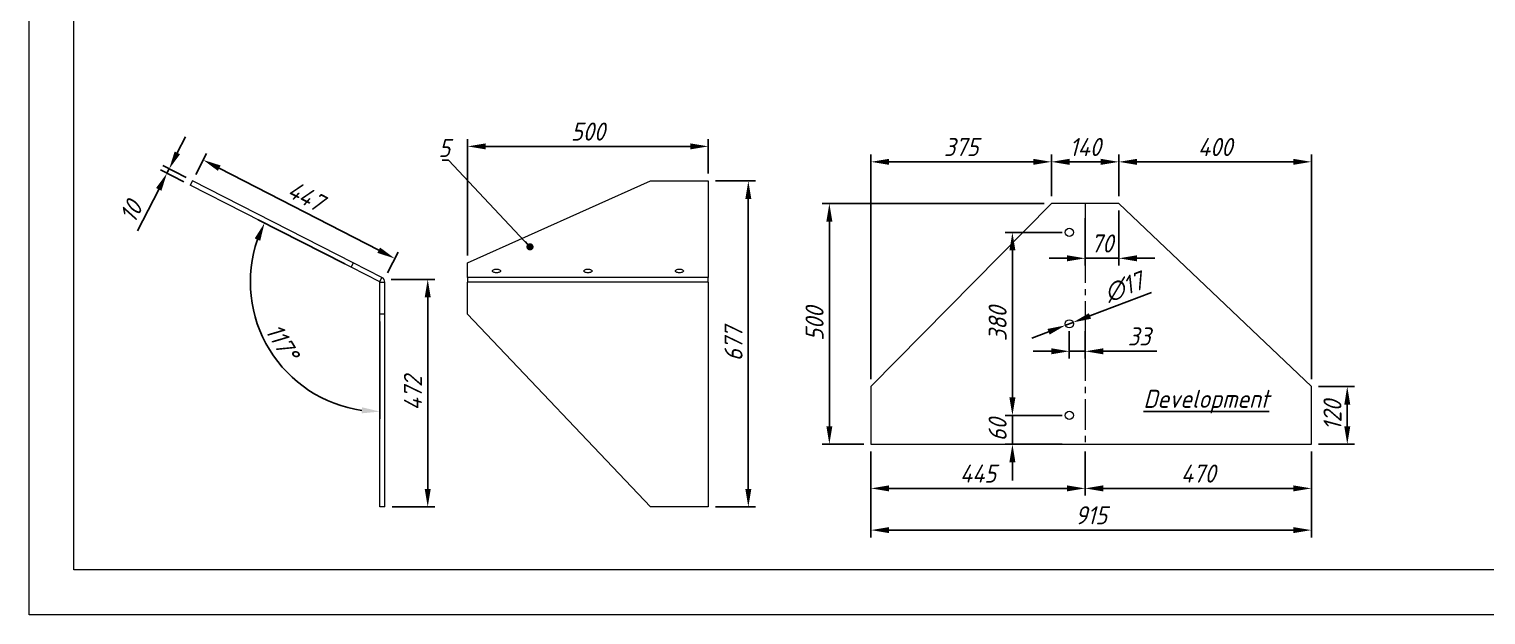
# Model space of a CAD drawing. Header units: millimetres. Extents: x 1058 to 11362, y -1423 to 10005.
# Drawn here: x 1058 to 7111, y 2755 to 5186 of the extents above; entities that cross this region are included whole.
import ezdxf

# ---------------------------------------------------------------- set-up
doc = ezdxf.new("R2010")
doc.units = ezdxf.units.MM
doc.header["$LTSCALE"] = 10
doc.header["$PDSIZE"] = -1
doc.linetypes.add('CENTERX2', pattern=[20.32, 12.7, -2.54, 2.54, -2.54])
doc.linetypes.add('SLD-Solid', pattern=[0])
doc.styles.add('GENISO', font='geniso.shx', dxfattribs={"oblique": 15})
doc.dimstyles.new('Scale 1B 2', dxfattribs={"dimscale": 30, "dimtxt": 2.5, "dimasz": 2.5, "dimexe": 1, "dimexo": 1, "dimgap": 0.8, "dimtad": 1, "dimdec": 0, "dimlfac": 0.5, "dimzin": 0, "dimtxsty": 'GENISO', "dimcen": 2.5, "dimclrd": 1, "dimclre": 1, "dimclrt": 256, "dimadec": 0, "dimazin": 0, "dimtfac": 1, "dimtdec": 0, "dimtmove": 0, "dimatfit": 3, "dimfxl": 1, "dimtzin": 0, "dimlwd": -1, "dimlwe": -1, "dimarcsym": 0})
doc.dimstyles.new('Scale 1B5', dxfattribs={"dimscale": 30, "dimtxt": 2.5, "dimasz": 2.5, "dimexe": 1, "dimexo": 1, "dimgap": 0.8, "dimtad": 1, "dimdec": 0, "dimlfac": 0.2, "dimzin": 0, "dimtxsty": 'GENISO', "dimcen": 2.5, "dimclrd": 1, "dimclre": 1, "dimclrt": 256, "dimadec": 0, "dimazin": 0, "dimtfac": 1, "dimtdec": 0, "dimtmove": 0, "dimatfit": 3, "dimfxl": 1, "dimtzin": 0, "dimlwd": -1, "dimlwe": -1, "dimarcsym": 0})

# ---------------------------------------------------------------- blocks, each defined once
blk = doc.blocks.new('*D50')
at = {"color": 1, "transparency": 16777216}
for p, q in [((1673.9, 4672.7), (1708, 4739.5)), ((1701, 4552.3), (1604.1, 4601.7)), ((1710.1, 4570.1), (1613.1, 4619.5)), ((1639.9, 4605.9), (1630.8, 4588.1)), ((1596.7, 4521.2), (1508.9, 4348.8))]:
    blk.add_line(p, q, dxfattribs=at)
for points in [[(1662.8, 4678.4), (1685.1, 4667), (1639.9, 4605.9)], [(1585.6, 4526.9), (1607.9, 4515.6), (1630.8, 4588.1)]]:
    blk.add_solid(points, dxfattribs=at)
at = {"layer": 'Defpoints', "color": 0, "transparency": 16777216}
for p in [(1630.8, 4588.1), (1736.8, 4556.5), (1727.8, 4538.6)]:
    blk.add_point(p, dxfattribs=at)
at = {"transparency": 16777216, "insert": (1481, 4429.5), "char_height": 75, "attachment_point": 5, "rotation": 63, "style": 'GENISO'}
blk.add_mtext('10', dxfattribs=at)
blk = doc.blocks.new('*D51')
at = {"color": 1, "transparency": 16777216}
for p, q in [((2369.3, 4211.8), (2009.4, 4395.1)), ((2515.9, 3972.5), (2515.9, 3568.6))]:
    blk.add_line(p, q, dxfattribs=at)
blk.add_arc((2515.9, 4137), 538.5, 160.98672, 262.01328, dxfattribs=at)
for points in [[(1995.3, 4317.4), (2018.3, 4307.6), (2036.2, 4381.5)], [(2442, 3616.3), (2440.2, 3591.3), (2515.9, 3598.6)]]:
    blk.add_solid(points, dxfattribs=at)
at = {"layer": 'Defpoints', "color": 0, "transparency": 16777216}
for p in [(2396, 4198.2), (2515.1, 4137.5), (2515.9, 4136.1), (1989.2, 4025.1), (2515.9, 4002.5)]:
    blk.add_point(p, dxfattribs=at)
at = {"transparency": 16777216, "insert": (2109.2, 3887.8), "char_height": 75, "attachment_point": 5, "rotation": 301.5, "style": 'GENISO'}
blk.add_mtext('117°', dxfattribs=at)
blk = doc.blocks.new('*D52')
at = {"color": 1, "transparency": 16777216}
for p, q in [((2562.8, 4147.4), (2744.3, 4147.4)), ((2714.3, 4072.4), (2714.3, 3277.5)), ((2565.9, 3202.5), (2744.3, 3202.5))]:
    blk.add_line(p, q, dxfattribs=at)
for points in [[(2701.8, 4072.4), (2726.8, 4072.4), (2714.3, 4147.4)], [(2701.8, 3277.5), (2726.8, 3277.5), (2714.3, 3202.5)]]:
    blk.add_solid(points, dxfattribs=at)
at = {"layer": 'Defpoints', "color": 0, "transparency": 16777216}
for p in [(2532.8, 4147.4), (2535.9, 3202.5), (2714.3, 3202.5)]:
    blk.add_point(p, dxfattribs=at)
at = {"transparency": 16777216, "insert": (2652.8, 3674.9), "char_height": 75, "attachment_point": 5, "rotation": 90, "style": 'GENISO'}
blk.add_mtext('472', dxfattribs=at)
blk = doc.blocks.new('*D53')
at = {"color": 1, "transparency": 16777216}
for p, q in [((1750.6, 4583.1), (1795.2, 4670)), ((2510.7, 4268.5), (1848.2, 4609)), ((2546.5, 4174), (2591.1, 4260.9))]:
    blk.add_line(p, q, dxfattribs=at)
for points in [[(1853.9, 4620.2), (1842.5, 4597.9), (1781.5, 4643.3)], [(2516.4, 4279.6), (2505, 4257.4), (2577.4, 4234.2)]]:
    blk.add_solid(points, dxfattribs=at)
at = {"layer": 'Defpoints', "color": 0, "transparency": 16777216}
for p in [(1781.5, 4643.3), (1736.8, 4556.5), (2532.8, 4147.4)]:
    blk.add_point(p, dxfattribs=at)
at = {"transparency": 16777216, "insert": (2207.6, 4493.5), "char_height": 75, "attachment_point": 5, "rotation": 332.79741, "style": 'GENISO'}
blk.add_mtext('447', dxfattribs=at)
blk = doc.blocks.new('*D54')
at = {"color": 1, "transparency": 16777216}
for p, q in [((2880.1, 4246), (2880.1, 4729.5)), ((3880.1, 4586.5), (3880.1, 4729.5)), ((3805.1, 4699.5), (2955.1, 4699.5))]:
    blk.add_line(p, q, dxfattribs=at)
for points in [[(2955.1, 4712), (2955.1, 4687), (2880.1, 4699.5)], [(3805.1, 4712), (3805.1, 4687), (3880.1, 4699.5)]]:
    blk.add_solid(points, dxfattribs=at)
at = {"layer": 'Defpoints', "color": 0, "transparency": 16777216}
for p in [(2880.1, 4699.5), (3880.1, 4556.5), (2880.1, 4216)]:
    blk.add_point(p, dxfattribs=at)
at = {"transparency": 16777216, "insert": (3380.1, 4761), "char_height": 75, "attachment_point": 5, "style": 'GENISO'}
blk.add_mtext('500', dxfattribs=at)
blk = doc.blocks.new('*D55')
at = {"color": 1, "transparency": 16777216}
for p, q in [((3910.1, 4556.5), (4076.5, 4556.5)), ((4046.5, 4481.5), (4046.5, 3277.5)), ((3910.1, 3202.5), (4076.5, 3202.5))]:
    blk.add_line(p, q, dxfattribs=at)
for points in [[(4034, 4481.5), (4059, 4481.5), (4046.5, 4556.5)], [(4034, 3277.5), (4059, 3277.5), (4046.5, 3202.5)]]:
    blk.add_solid(points, dxfattribs=at)
at = {"layer": 'Defpoints', "color": 0, "transparency": 16777216}
for p in [(3880.1, 4556.5), (3880.1, 3202.5), (4046.5, 3202.5)]:
    blk.add_point(p, dxfattribs=at)
at = {"transparency": 16777216, "insert": (3985, 3879.5), "char_height": 75, "attachment_point": 5, "rotation": 90, "style": 'GENISO'}
blk.add_mtext('677', dxfattribs=at)
blk = doc.blocks.new('*D56')
at = {"color": 1, "transparency": 16777216}
for p, q in [((6416, 3702.7), (6565.2, 3702.7)), ((6535.2, 3627.7), (6535.2, 3537.7)), ((6416, 3462.7), (6565.2, 3462.7))]:
    blk.add_line(p, q, dxfattribs=at)
for points in [[(6522.7, 3627.7), (6547.7, 3627.7), (6535.2, 3702.7)], [(6522.7, 3537.7), (6547.7, 3537.7), (6535.2, 3462.7)]]:
    blk.add_solid(points, dxfattribs=at)
at = {"layer": 'Defpoints', "color": 0, "transparency": 16777216}
for p in [(6386, 3702.7), (6386, 3462.7), (6535.2, 3462.7)]:
    blk.add_point(p, dxfattribs=at)
at = {"transparency": 16777216, "insert": (6473.7, 3582.7), "char_height": 75, "attachment_point": 5, "rotation": 90, "style": 'GENISO'}
blk.add_mtext('120', dxfattribs=at)
blk = doc.blocks.new('*D57')
at = {"color": 1, "transparency": 16777216}
for p, q in [((4556, 3432.7), (4556, 3076.5)), ((6386, 3432.7), (6386, 3076.5)), ((6311, 3106.5), (4631, 3106.5))]:
    blk.add_line(p, q, dxfattribs=at)
for points in [[(4631, 3119), (4631, 3094), (4556, 3106.5)], [(6311, 3119), (6311, 3094), (6386, 3106.5)]]:
    blk.add_solid(points, dxfattribs=at)
at = {"layer": 'Defpoints', "color": 0, "transparency": 16777216}
for p in [(4556, 3462.7), (6386, 3462.7), (4556, 3106.5)]:
    blk.add_point(p, dxfattribs=at)
at = {"transparency": 16777216, "insert": (5471, 3168), "char_height": 75, "attachment_point": 5, "style": 'GENISO'}
blk.add_mtext('915', dxfattribs=at)
blk = doc.blocks.new('*D58')
at = {"color": 1, "transparency": 16777216}
for p, q in [((4556, 3432.7), (4556, 3249.7)), ((5446, 3432.7), (5446, 3249.7)), ((5371, 3279.7), (4631, 3279.7))]:
    blk.add_line(p, q, dxfattribs=at)
for points in [[(4631, 3292.2), (4631, 3267.2), (4556, 3279.7)], [(5371, 3292.2), (5371, 3267.2), (5446, 3279.7)]]:
    blk.add_solid(points, dxfattribs=at)
at = {"layer": 'Defpoints', "color": 0, "transparency": 16777216}
for p in [(4556, 3462.7), (5446, 3462.7), (4556, 3279.7)]:
    blk.add_point(p, dxfattribs=at)
at = {"transparency": 16777216, "insert": (5001, 3341.2), "char_height": 75, "attachment_point": 5, "style": 'GENISO'}
blk.add_mtext('445', dxfattribs=at)
blk = doc.blocks.new('*D59')
at = {"color": 1, "transparency": 16777216}
for p, q in [((5446, 3432.7), (5446, 3249.7)), ((6386, 3432.7), (6386, 3249.7)), ((5521, 3279.7), (6311, 3279.7))]:
    blk.add_line(p, q, dxfattribs=at)
for points in [[(5521, 3292.2), (5521, 3267.2), (5446, 3279.7)], [(6311, 3292.2), (6311, 3267.2), (6386, 3279.7)]]:
    blk.add_solid(points, dxfattribs=at)
at = {"layer": 'Defpoints', "color": 0, "transparency": 16777216}
for p in [(5446, 3462.7), (6386, 3462.7), (6386, 3279.7)]:
    blk.add_point(p, dxfattribs=at)
at = {"transparency": 16777216, "insert": (5916, 3341.2), "char_height": 75, "attachment_point": 5, "style": 'GENISO'}
blk.add_mtext('470', dxfattribs=at)
blk = doc.blocks.new('*D60')
at = {"color": 1, "transparency": 16777216}
for p, q in [((5276, 4462.7), (4353.2, 4462.7)), ((4383.2, 3537.7), (4383.2, 4387.7)), ((4526, 3462.7), (4353.2, 3462.7))]:
    blk.add_line(p, q, dxfattribs=at)
for points in [[(4370.7, 4387.7), (4395.7, 4387.7), (4383.2, 4462.7)], [(4370.7, 3537.7), (4395.7, 3537.7), (4383.2, 3462.7)]]:
    blk.add_solid(points, dxfattribs=at)
at = {"layer": 'Defpoints', "color": 0, "transparency": 16777216}
for p in [(4383.2, 4462.7), (5306, 4462.7), (4556, 3462.7)]:
    blk.add_point(p, dxfattribs=at)
at = {"transparency": 16777216, "insert": (4321.7, 3962.7), "char_height": 75, "attachment_point": 5, "rotation": 90, "style": 'GENISO'}
blk.add_mtext('500', dxfattribs=at)
blk = doc.blocks.new('*D61')
at = {"color": 1, "transparency": 16777216}
for p, q in [((4556, 3732.7), (4556, 4665.4)), ((5306, 4492.7), (5306, 4665.4)), ((5231, 4635.4), (4631, 4635.4))]:
    blk.add_line(p, q, dxfattribs=at)
for points in [[(4631, 4647.9), (4631, 4622.9), (4556, 4635.4)], [(5231, 4647.9), (5231, 4622.9), (5306, 4635.4)]]:
    blk.add_solid(points, dxfattribs=at)
at = {"layer": 'Defpoints', "color": 0, "transparency": 16777216}
for p in [(4556, 4635.4), (5306, 4462.7), (4556, 3702.7)]:
    blk.add_point(p, dxfattribs=at)
at = {"transparency": 16777216, "insert": (4931, 4696.9), "char_height": 75, "attachment_point": 5, "style": 'GENISO'}
blk.add_mtext('375', dxfattribs=at)
blk = doc.blocks.new('*D62')
at = {"color": 1, "transparency": 16777216}
for p, q in [((5306, 4492.7), (5306, 4665.4)), ((5586, 4492.7), (5586, 4665.4)), ((5511, 4635.4), (5381, 4635.4))]:
    blk.add_line(p, q, dxfattribs=at)
for points in [[(5381, 4647.9), (5381, 4622.9), (5306, 4635.4)], [(5511, 4647.9), (5511, 4622.9), (5586, 4635.4)]]:
    blk.add_solid(points, dxfattribs=at)
at = {"layer": 'Defpoints', "color": 0, "transparency": 16777216}
for p in [(5306, 4635.4), (5306, 4462.7), (5586, 4462.7)]:
    blk.add_point(p, dxfattribs=at)
at = {"transparency": 16777216, "insert": (5446, 4696.9), "char_height": 75, "attachment_point": 5, "style": 'GENISO'}
blk.add_mtext('140', dxfattribs=at)
blk = doc.blocks.new('*D63')
at = {"color": 1, "transparency": 16777216}
for p, q in [((5586, 4492.7), (5586, 4665.4)), ((6386, 3732.7), (6386, 4665.4)), ((5661, 4635.4), (6311, 4635.4))]:
    blk.add_line(p, q, dxfattribs=at)
for points in [[(5661, 4647.9), (5661, 4622.9), (5586, 4635.4)], [(6311, 4647.9), (6311, 4622.9), (6386, 4635.4)]]:
    blk.add_solid(points, dxfattribs=at)
at = {"layer": 'Defpoints', "color": 0, "transparency": 16777216}
for p in [(6386, 4635.4), (5586, 4462.7), (6386, 3702.7)]:
    blk.add_point(p, dxfattribs=at)
at = {"transparency": 16777216, "insert": (5986, 4696.9), "char_height": 75, "attachment_point": 5, "style": 'GENISO'}
blk.add_mtext('400', dxfattribs=at)
blk = doc.blocks.new('*D64')
at = {"color": 1, "transparency": 16777216}
for p, q in [((5350, 4342.7), (5113.8, 4342.7)), ((5143.8, 3657.7), (5143.8, 4267.7)), ((5350, 3582.7), (5113.8, 3582.7))]:
    blk.add_line(p, q, dxfattribs=at)
for points in [[(5131.3, 4267.7), (5156.3, 4267.7), (5143.8, 4342.7)], [(5131.3, 3657.7), (5156.3, 3657.7), (5143.8, 3582.7)]]:
    blk.add_solid(points, dxfattribs=at)
at = {"layer": 'Defpoints', "color": 0, "transparency": 16777216}
for p in [(5143.8, 4342.7), (5380, 4342.7), (5380, 3582.7)]:
    blk.add_point(p, dxfattribs=at)
at = {"transparency": 16777216, "insert": (5082.3, 3962.7), "char_height": 75, "attachment_point": 5, "rotation": 90, "style": 'GENISO'}
blk.add_mtext('380', dxfattribs=at)
blk = doc.blocks.new('*D65')
at = {"color": 1, "transparency": 16777216}
for p, q in [((5143.8, 3657.7), (5143.8, 3732.7)), ((5350, 3582.7), (5113.8, 3582.7)), ((5143.8, 3582.7), (5143.8, 3462.7)), ((5350, 3462.7), (5113.8, 3462.7)), ((5143.8, 3387.7), (5143.8, 3312.7))]:
    blk.add_line(p, q, dxfattribs=at)
for points in [[(5131.3, 3657.7), (5156.3, 3657.7), (5143.8, 3582.7)], [(5131.3, 3387.7), (5156.3, 3387.7), (5143.8, 3462.7)]]:
    blk.add_solid(points, dxfattribs=at)
at = {"layer": 'Defpoints', "color": 0, "transparency": 16777216}
for p in [(5380, 3582.7), (5143.8, 3462.7), (5380, 3462.7)]:
    blk.add_point(p, dxfattribs=at)
at = {"transparency": 16777216, "insert": (5082.3, 3522.7), "char_height": 75, "attachment_point": 5, "rotation": 90, "style": 'GENISO'}
blk.add_mtext('60', dxfattribs=at)
blk = doc.blocks.new('*D66')
at = {"color": 1, "transparency": 16777216}
for p, q in [((5380, 3932.7), (5380, 3818.9)), ((5446, 3932.7), (5446, 3818.9)), ((5305, 3848.9), (5230, 3848.9)), ((5380, 3848.9), (5446, 3848.9)), ((5521, 3848.9), (5744.5, 3848.9))]:
    blk.add_line(p, q, dxfattribs=at)
for points in [[(5305, 3861.4), (5305, 3836.4), (5380, 3848.9)], [(5521, 3861.4), (5521, 3836.4), (5446, 3848.9)]]:
    blk.add_solid(points, dxfattribs=at)
at = {"layer": 'Defpoints', "color": 0, "transparency": 16777216}
for p in [(5380, 3962.7), (5446, 3962.7), (5446, 3848.9)]:
    blk.add_point(p, dxfattribs=at)
at = {"transparency": 16777216, "insert": (5670.3, 3910.4), "char_height": 75, "attachment_point": 5, "style": 'GENISO'}
blk.add_mtext('33', dxfattribs=at)
blk = doc.blocks.new('*D67')
at = {"color": 1, "transparency": 16777216}
for p, q in [((5586, 4432.7), (5586, 4205)), ((5446, 4401.7), (5446, 4205)), ((5371, 4235), (5296, 4235)), ((5446, 4235), (5586, 4235)), ((5661, 4235), (5736, 4235))]:
    blk.add_line(p, q, dxfattribs=at)
for points in [[(5371, 4247.5), (5371, 4222.5), (5446, 4235)], [(5661, 4247.5), (5661, 4222.5), (5586, 4235)]]:
    blk.add_solid(points, dxfattribs=at)
at = {"layer": 'Defpoints', "color": 0, "transparency": 16777216}
for p in [(5446, 4431.7), (5586, 4462.7), (5586, 4235)]:
    blk.add_point(p, dxfattribs=at)
at = {"transparency": 16777216, "insert": (5516, 4296.5), "char_height": 75, "attachment_point": 5, "style": 'GENISO'}
blk.add_mtext('70', dxfattribs=at)
blk = doc.blocks.new('*D68')
at = {"color": 1, "transparency": 16777216}
for p, q in [((5721.2, 4092.5), (5465.9, 3995.4)), ((5364.1, 3956.7), (5395.8, 3968.8)), ((5294, 3930), (5223.9, 3903.4))]:
    blk.add_line(p, q, dxfattribs=at)
for points in [[(5461.5, 4007.1), (5470.4, 3983.8), (5395.8, 3968.8)], [(5289.5, 3941.7), (5298.4, 3918.4), (5364.1, 3956.7)]]:
    blk.add_solid(points, dxfattribs=at)
at = {"layer": 'Defpoints', "color": 0, "transparency": 16777216}
for p in [(5364.1, 3956.7), (5395.8, 3968.8)]:
    blk.add_point(p, dxfattribs=at)
at = {"transparency": 16777216, "insert": (5606.8, 4114.8), "char_height": 75, "attachment_point": 5, "rotation": 20.82011, "style": 'GENISO'}
blk.add_mtext('∅17', dxfattribs=at)

msp = doc.modelspace()

# ---------------------------------------------------------------- linework, layer by layer
at = {"color": 3, "lineweight": 13}
for p, q in [((1736.8, 4556.5), (1727.8, 4538.6)), ((2405.1, 4216), (1736.8, 4556.5)), ((2880.1, 4216), (3640.1, 4556.5)), ((3640.1, 4556.5), (3880.1, 4556.5)), ((3880.1, 4556.5), (3880.1, 4155.3)), ((2396, 4198.2), (1727.8, 4538.6)), ((5306, 4462.7), (4556, 3702.7)), ((5586, 4462.7), (5306, 4462.7)), ((6386, 3702.7), (5586, 4462.7)), ((2405.1, 4216), (2396, 4198.2)), ((2515.1, 4137.5), (2396, 4198.2)), ((2524.2, 4155.3), (2405.1, 4216)), ((2880.1, 4155.3), (2880.1, 4216)), ((2515.1, 4137.5), (2524.2, 4155.3)), ((2515.9, 4136.1), (2535.9, 4136.1)), ((2515.9, 4002.5), (2515.9, 4136.1)), ((2535.9, 4002.5), (2535.9, 4136.1)), ((3880.1, 4155.3), (2880.1, 4155.3)), ((2880.1, 4155.3), (2880.1, 4136.1)), ((2880.1, 4002.5), (2880.1, 4136.1)), ((3880.1, 4136.1), (2880.1, 4136.1)), ((3880.1, 4136.1), (3880.1, 4155.3)), ((3880.1, 4136.1), (3880.1, 3202.5)), ((2535.9, 4002.5), (2515.9, 4002.5)), ((2515.9, 3202.5), (2515.9, 4002.5)), ((2535.9, 3202.5), (2535.9, 4002.5)), ((3640.1, 3202.5), (2880.1, 4002.5)), ((4556, 3702.7), (4556, 3462.7)), ((6386, 3462.7), (6386, 3702.7)), ((4556, 3462.7), (6386, 3462.7)), ((2535.9, 3202.5), (2515.9, 3202.5)), ((3880.1, 3202.5), (3640.1, 3202.5))]:
    msp.add_line(p, q, dxfattribs=at)
at = {"color": 3, "linetype": 'CENTERX2', "lineweight": 13}
msp.add_line((5446, 4462.7), (5446, 3462.7), dxfattribs=at)
at = {"color": 7, "linetype": 'SLD-Solid', "lineweight": 0}
for points in [[(1058.1, 10004.5), (11361.8, 10004.5), (11361.8, 2754.7), (1058.1, 2754.7)], [(1244.3, 9818.3), (11175.6, 9818.3), (11175.6, 2940.9), (1244.3, 2940.9)]]:
    msp.add_lwpolyline(points, close=True, dxfattribs=at)
at = {"color": 3, "lineweight": 13, "flags": 128}
for points in [[(3000.1, 4174.7), (2996.5, 4174.8), (2993.2, 4175.3), (2990.1, 4176.1), (2987.4, 4177.2), (2985.4, 4178.5), (2983.9, 4180), (2983.2, 4181.6), (2983.2, 4183.2), (2983.9, 4184.8), (2985.4, 4186.2), (2987.4, 4187.5), (2990.1, 4188.6), (2993.2, 4189.4), (2996.5, 4189.9), (3000.1, 4190.1), (3003.6, 4189.9), (3007, 4189.4), (3010.1, 4188.6), (3012.7, 4187.5), (3014.8, 4186.2), (3016.2, 4184.8), (3017, 4183.2), (3017, 4181.6), (3016.2, 4180), (3014.8, 4178.5), (3012.7, 4177.2), (3010.1, 4176.1), (3007, 4175.3), (3003.6, 4174.8), (3000.1, 4174.7)], [(3380.1, 4174.7), (3376.5, 4174.8), (3373.2, 4175.3), (3370.1, 4176.1), (3367.4, 4177.2), (3365.4, 4178.5), (3363.9, 4180), (3363.2, 4181.6), (3363.2, 4183.2), (3363.9, 4184.8), (3365.4, 4186.2), (3367.4, 4187.5), (3370.1, 4188.6), (3373.2, 4189.4), (3376.5, 4189.9), (3380.1, 4190.1), (3383.6, 4189.9), (3387, 4189.4), (3390.1, 4188.6), (3392.7, 4187.5), (3394.8, 4186.2), (3396.2, 4184.8), (3397, 4183.2), (3397, 4181.6), (3396.2, 4180), (3394.8, 4178.5), (3392.7, 4177.2), (3390.1, 4176.1), (3387, 4175.3), (3383.6, 4174.8), (3380.1, 4174.7)], [(3760.1, 4174.7), (3756.5, 4174.8), (3753.2, 4175.3), (3750.1, 4176.1), (3747.4, 4177.2), (3745.4, 4178.5), (3743.9, 4180), (3743.2, 4181.6), (3743.2, 4183.2), (3743.9, 4184.8), (3745.4, 4186.2), (3747.4, 4187.5), (3750.1, 4188.6), (3753.2, 4189.4), (3756.5, 4189.9), (3760.1, 4190.1), (3763.6, 4189.9), (3767, 4189.4), (3770.1, 4188.6), (3772.7, 4187.5), (3774.8, 4186.2), (3776.2, 4184.8), (3777, 4183.2), (3777, 4181.6), (3776.2, 4180), (3774.8, 4178.5), (3772.7, 4177.2), (3770.1, 4176.1), (3767, 4175.3), (3763.6, 4174.8), (3760.1, 4174.7)]]:
    msp.add_lwpolyline(points, dxfattribs=at)
at = {"color": 3, "lineweight": 13}
for centre in [(5380, 4342.7), (5380, 3962.7), (5380, 3582.7)]:
    msp.add_circle(centre, 17, dxfattribs=at)
for radius in [1.47, 21.5]:
    msp.add_arc((2514.5, 4136.1), radius, 0, 63, dxfattribs=at)

# ---------------------------------------------------------------- texts
at = {"char_height": 75, "attachment_point": 5, "style": 'GENISO'}
for s, insert in [('5', (2783.1, 4692.7)), ('{\\LDevelopment}', (5949.1, 3640.2))]:
    msp.add_mtext(s, dxfattribs=dict(at, insert=insert))

# ---------------------------------------------------------------- dimensions: what is measured, and where the dimension line sits
for base, p1, p2, picture, middle in [((2880.1, 4699.5), (3880.1, 4556.5), (2880.1, 4216), '*D54', (3380.1, 4761)), ((4556, 4635.4), (5306, 4462.7), (4556, 3702.7), '*D61', (4931, 4696.9)), ((5306, 4635.4), (5586, 4462.7), (5306, 4462.7), '*D62', (5446, 4696.9)), ((6386, 4635.4), (5586, 4462.7), (6386, 3702.7), '*D63', (5986, 4696.9)), ((5586, 4235), (5446, 4431.7), (5586, 4462.7), '*D67', (5516, 4296.5)), ((5446, 3848.9), (5380, 3962.7), (5446, 3962.7), '*D66', (5670.3, 3910.4)), ((4556, 3106.5), (6386, 3462.7), (4556, 3462.7), '*D57', (5471, 3168)), ((4556, 3279.7), (5446, 3462.7), (4556, 3462.7), '*D58', (5001, 3341.2)), ((6386, 3279.7), (5446, 3462.7), (6386, 3462.7), '*D59', (5916, 3341.2))]:
    dim = msp.add_linear_dim(base=base, p1=p1, p2=p2, dimstyle='Scale 1B 2')
    dim.commit()
    dim.dimension.update_dxf_attribs({"geometry": picture, "text_midpoint": middle})
for p1, p2, distance, picture, middle in [((1736.8, 4556.5), (1727.8, 4538.6), -108.8, '*D50', (1481, 4429.5)), ((2532.8, 4147.4), (1736.8, 4556.5), -97.7, '*D53', (2207.6, 4493.5))]:
    dim = msp.add_aligned_dim(p1=p1, p2=p2, distance=distance, dimstyle='Scale 1B 2')
    dim.commit()
    dim.dimension.update_dxf_attribs({"geometry": picture, "text_midpoint": middle})
for base, p1, p2, picture, middle in [((4046.5, 3202.5), (3880.1, 4556.5), (3880.1, 3202.5), '*D55', (3985, 3879.5)), ((4383.2, 4462.7), (4556, 3462.7), (5306, 4462.7), '*D60', (4321.7, 3962.7)), ((5143.8, 4342.7), (5380, 3582.7), (5380, 4342.7), '*D64', (5082.3, 3962.7)), ((2714.3, 3202.5), (2532.8, 4147.4), (2535.9, 3202.5), '*D52', (2652.8, 3674.9)), ((6535.2, 3462.7), (6386, 3702.7), (6386, 3462.7), '*D56', (6473.7, 3582.7))]:
    dim = msp.add_linear_dim(base=base, p1=p1, p2=p2, angle=90, dimstyle='Scale 1B 2')
    dim.commit()
    dim.dimension.update_dxf_attribs({"geometry": picture, "text_midpoint": middle})
dim = msp.add_angular_dim_2l(base=(1989.2, 4025.1), line1=((2515.9, 4002.5), (2515.9, 4136.1)), line2=((2515.1, 4137.5), (2396, 4198.2)), dimstyle='Scale 1B 2')
dim.commit()
dim.dimension.update_dxf_attribs({"geometry": '*D51', "text_midpoint": (2109.2, 3887.8)})
dim = msp.add_diameter_dim_2p(p1=(5364.1, 3956.7), p2=(5395.8, 3968.8), dimstyle='Scale 1B 2')
dim.commit()
dim.dimension.update_dxf_attribs({"geometry": '*D68', "text_midpoint": (5628.6, 4057.3)})
dim = msp.add_linear_dim(base=(5143.8, 3462.7), p1=(5380, 3582.7), p2=(5380, 3462.7), angle=90, dimstyle='Scale 1B 2')
dim.commit()
dim.dimension.update_dxf_attribs({"geometry": '*D65', "text_midpoint": (5143.8, 3522.7), "dimtype": 160})

# ---------------------------------------------------------------- leaders
msp.add_leader([(3139.2, 4282.4), (2801, 4642.9), (2774.5, 4642.9)], dimstyle='Scale 1B5', override={"dimasz": 1, "dimldrblk": 'Dot'})

doc.saveas('drawing.dxf')
